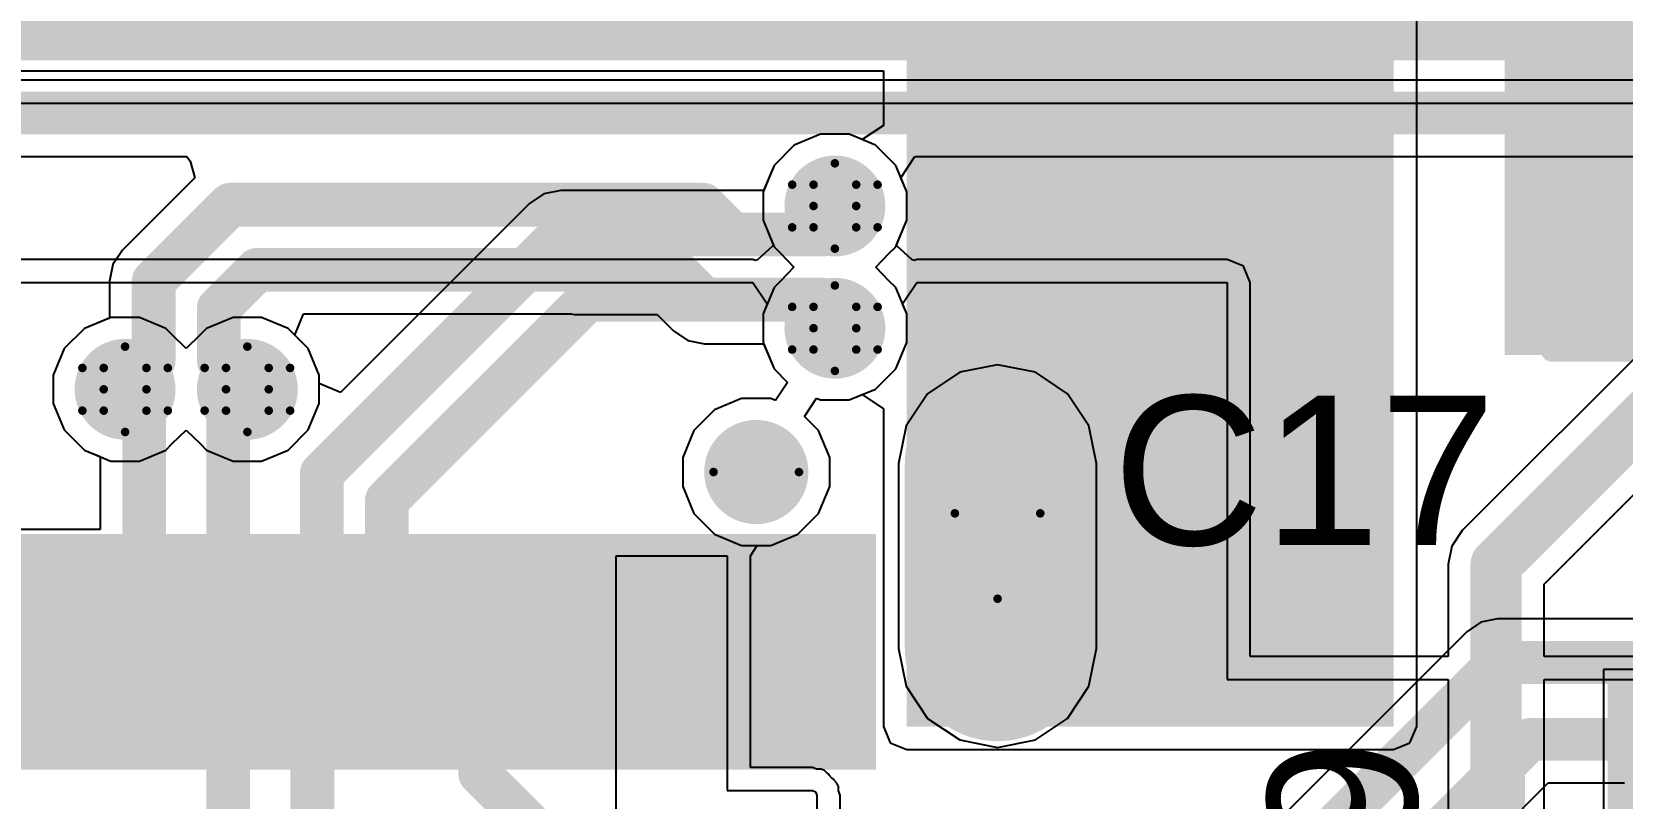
# Model space of a CAD drawing. Header units: inches. Extents: x -0.2 to 15.8, y 0 to 3.5.
# Drawn here: x 0.8302 to 1.2025, y 1.6852 to 1.8648 of the extents above; entities that cross this region are included whole.
import ezdxf

# ---------------------------------------------------------------- set-up
doc = ezdxf.new("R2010")
doc.units = ezdxf.units.IN
doc.header["$MEASUREMENT"] = 0
for name, color, linetype in [('Bottom Layer', 5, 'Continuous'), ('Bottom Solder', 6, 'Continuous'), ('Drill Drawing', 1, 'Continuous'), ('Multi-Layer', 9, 'Continuous'), ('Pad Holes', 156, 'Continuous'), ('Signal_1', 16, 'Continuous'), ('Signal_2', 76, 'Continuous'), ('Top Layer', 1, 'Continuous'), ('Top Overlay', 2, 'Continuous'), ('Top Paste', 8, 'Continuous'), ('Top Solder', 216, 'Continuous'), ('Via Holes', 16, 'Continuous')]:
    doc.layers.add(name, color=color, linetype=linetype)
doc.styles.add('Arial', font='', dxfattribs={"height": 0.2})
doc.styles.get('Arial').set_extended_font_data('Arial')

msp = doc.modelspace()

# ---------------------------------------------------------------- hatches: boundary and pattern name
at = {"layer": 'Bottom Layer'}
h = msp.add_hatch(color=5, dxfattribs=at)
edge = h.paths.add_edge_path()
edge.add_arc((1.01819, 1.82394), 0.01181, 0, 360)
h = msp.add_hatch(color=5, dxfattribs=at)
edge = h.paths.add_edge_path()
edge.add_arc((1.01819, 1.79531), 0.01181, 0, 360)
h = msp.add_hatch(color=5, dxfattribs=at)
edge = h.paths.add_edge_path()
edge.add_arc((0.852, 1.781), 0.01181, 0, 360)
h = msp.add_hatch(color=5, dxfattribs=at)
edge = h.paths.add_edge_path()
edge.add_arc((0.88063, 1.781), 0.01181, 0, 360)
h = msp.add_hatch(color=5, dxfattribs=at)
edge = h.paths.add_edge_path()
edge.add_arc((1.05628, 1.72028), 0.01772, 180, 360)
edge.add_line((1.07399, 1.72028), (1.07399, 1.76359))
edge.add_arc((1.05628, 1.76359), 0.01772, 0, 180)
edge.add_line((1.03856, 1.76359), (1.03856, 1.72028))
at = {"layer": 'Bottom Solder'}
h = msp.add_hatch(color=6, dxfattribs=at)
edge = h.paths.add_edge_path()
edge.add_arc((1.05628, 1.72028), 0.02172, 180, 360)
edge.add_line((1.07799, 1.72028), (1.07799, 1.76359))
edge.add_arc((1.05628, 1.76359), 0.02172, 0, 180)
edge.add_line((1.03456, 1.76359), (1.03456, 1.72028))
h = msp.add_hatch(color=6, dxfattribs=at)
edge = h.paths.add_edge_path()
edge.add_arc((0.99978, 1.76162), 0.004, 0, 360)
at = {"layer": 'Multi-Layer'}
h = msp.add_hatch(color=9, dxfattribs=at)
edge = h.paths.add_edge_path()
edge.add_arc((1.05628, 1.72028), 0.01772, 180, 360)
edge.add_line((1.07399, 1.72028), (1.07399, 1.76359))
edge.add_arc((1.05628, 1.76359), 0.01772, 0, 180)
edge.add_line((1.03856, 1.76359), (1.03856, 1.72028))
at = {"layer": 'Pad Holes'}
h = msp.add_hatch(color=7, dxfattribs=at)
edge = h.paths.add_edge_path()
edge.add_arc((0.99978, 1.76162), 0.0122, 0, 360)
h = msp.add_hatch(color=7, dxfattribs=at)
edge = h.paths.add_edge_path()
edge.add_arc((1.05628, 1.76359), 0.01181, 0, 180)
edge.add_line((1.04447, 1.76359), (1.04447, 1.72028))
edge.add_arc((1.05628, 1.72028), 0.01181, 180, 360)
edge.add_line((1.06809, 1.72028), (1.06809, 1.76359))
at = {"layer": 'Signal_1'}
h = msp.add_hatch(color=16, dxfattribs=at)
edge = h.paths.add_edge_path()
edge.add_arc((1.01819, 1.82394), 0.01181, 0, 360)
h = msp.add_hatch(color=16, dxfattribs=at)
edge = h.paths.add_edge_path()
edge.add_arc((1.01819, 1.79531), 0.01181, 0, 360)
h = msp.add_hatch(color=16, dxfattribs=at)
edge = h.paths.add_edge_path()
edge.add_arc((0.852, 1.781), 0.01181, 0, 360)
h = msp.add_hatch(color=16, dxfattribs=at)
edge = h.paths.add_edge_path()
edge.add_arc((0.88063, 1.781), 0.01181, 0, 360)
h = msp.add_hatch(color=16, dxfattribs=at)
edge = h.paths.add_edge_path()
edge.add_arc((1.05628, 1.72028), 0.01772, 180, 360)
edge.add_line((1.07399, 1.72028), (1.07399, 1.76359))
edge.add_arc((1.05628, 1.76359), 0.01772, 0, 180)
edge.add_line((1.03856, 1.76359), (1.03856, 1.72028))
at = {"layer": 'Signal_2'}
h = msp.add_hatch(color=76, dxfattribs=at)
edge = h.paths.add_edge_path()
edge.add_arc((1.01819, 1.82394), 0.01181, 0, 360)
h = msp.add_hatch(color=76, dxfattribs=at)
edge = h.paths.add_edge_path()
edge.add_arc((1.01819, 1.79531), 0.01181, 0, 360)
h = msp.add_hatch(color=76, dxfattribs=at)
edge = h.paths.add_edge_path()
edge.add_arc((0.852, 1.781), 0.01181, 0, 360)
h = msp.add_hatch(color=76, dxfattribs=at)
edge = h.paths.add_edge_path()
edge.add_arc((0.88063, 1.781), 0.01181, 0, 360)
h = msp.add_hatch(color=76, dxfattribs=at)
edge = h.paths.add_edge_path()
edge.add_arc((1.05628, 1.72028), 0.01772, 180, 360)
edge.add_line((1.07399, 1.72028), (1.07399, 1.76359))
edge.add_arc((1.05628, 1.76359), 0.01772, 0, 180)
edge.add_line((1.03856, 1.76359), (1.03856, 1.72028))
at = {"layer": 'Top Layer'}
for points in [[(1.078, 1.861), (1.078, 1.94391), (0.695, 1.94391), (0.695, 1.861)], [(1.035, 1.702), (1.149, 1.702), (1.149, 1.944), (1.035, 1.944)], [(1.175, 1.789), (1.254, 1.789), (1.254, 1.918), (1.175, 1.918)], [(1.142, 1.794), (1.082, 1.794), (1.082, 1.864), (1.142, 1.864)], [(1.242, 1.794), (1.182, 1.794), (1.182, 1.864), (1.242, 1.864)], [(0.83088, 1.74312), (0.84269, 1.74312), (0.84269, 1.69587), (0.83088, 1.69587)], [(0.85057, 1.74312), (0.86238, 1.74312), (0.86238, 1.69587), (0.85057, 1.69587)], [(0.87025, 1.74312), (0.88206, 1.74312), (0.88206, 1.69587), (0.87025, 1.69587)], [(0.90175, 1.69587), (0.88994, 1.69587), (0.88994, 1.74312), (0.90175, 1.74312)], [(0.92143, 1.69587), (0.90962, 1.69587), (0.90962, 1.74312), (0.92143, 1.74312)], [(0.94112, 1.69587), (0.92931, 1.69587), (0.92931, 1.74312), (0.94112, 1.74312)], [(0.9608, 1.69587), (0.94899, 1.69587), (0.94899, 1.74312), (0.9608, 1.74312)], [(0.9923, 1.69587), (0.96868, 1.69587), (0.96868, 1.74312), (0.9923, 1.74312)], [(1.0238, 1.69587), (1.00017, 1.69587), (1.00017, 1.74312), (1.0238, 1.74312)]]:
    msp.add_hatch(color=1, dxfattribs=at).paths.add_polyline_path(points)
h = msp.add_hatch(color=1, dxfattribs=at)
edge = h.paths.add_edge_path()
edge.add_arc((1.01819, 1.82394), 0.01181, 0, 360)
h = msp.add_hatch(color=1, dxfattribs=at)
edge = h.paths.add_edge_path()
edge.add_arc((1.01819, 1.79531), 0.01181, 0, 360)
h = msp.add_hatch(color=1, dxfattribs=at)
edge = h.paths.add_edge_path()
edge.add_arc((0.852, 1.781), 0.01181, 0, 360)
h = msp.add_hatch(color=1, dxfattribs=at)
edge = h.paths.add_edge_path()
edge.add_arc((0.88063, 1.781), 0.01181, 0, 360)
h = msp.add_hatch(color=1, dxfattribs=at)
edge = h.paths.add_edge_path()
edge.add_arc((1.05628, 1.72028), 0.01772, 180, 360)
edge.add_line((1.07399, 1.72028), (1.07399, 1.76359))
edge.add_arc((1.05628, 1.76359), 0.01772, 0, 180)
edge.add_line((1.03856, 1.76359), (1.03856, 1.72028))
at = {"layer": 'Top Paste'}
for points in [[(1.142, 1.794), (1.082, 1.794), (1.082, 1.864), (1.142, 1.864)], [(1.242, 1.794), (1.182, 1.794), (1.182, 1.864), (1.242, 1.864)], [(0.83088, 1.74312), (0.84269, 1.74312), (0.84269, 1.69587), (0.83088, 1.69587)], [(0.85057, 1.74312), (0.86238, 1.74312), (0.86238, 1.69587), (0.85057, 1.69587)], [(0.87025, 1.74312), (0.88206, 1.74312), (0.88206, 1.69587), (0.87025, 1.69587)], [(0.90175, 1.69587), (0.88994, 1.69587), (0.88994, 1.74312), (0.90175, 1.74312)], [(0.92143, 1.69587), (0.90962, 1.69587), (0.90962, 1.74312), (0.92143, 1.74312)], [(0.94112, 1.69587), (0.92931, 1.69587), (0.92931, 1.74312), (0.94112, 1.74312)], [(0.9608, 1.69587), (0.94899, 1.69587), (0.94899, 1.74312), (0.9608, 1.74312)], [(0.9923, 1.69587), (0.96868, 1.69587), (0.96868, 1.74312), (0.9923, 1.74312)], [(1.0238, 1.69587), (1.00017, 1.69587), (1.00017, 1.74312), (1.0238, 1.74312)]]:
    msp.add_hatch(color=8, dxfattribs=at).paths.add_polyline_path(points)
at = {"layer": 'Top Solder'}
for points in [[(1.146, 1.79), (1.078, 1.79), (1.078, 1.868), (1.146, 1.868)], [(1.246, 1.79), (1.178, 1.79), (1.178, 1.868), (1.246, 1.868)], [(0.82688, 1.74712), (0.84669, 1.74712), (0.84669, 1.69187), (0.82688, 1.69187)], [(0.84657, 1.74712), (0.86638, 1.74712), (0.86638, 1.69187), (0.84657, 1.69187)], [(0.86625, 1.74712), (0.88606, 1.74712), (0.88606, 1.69187), (0.86625, 1.69187)], [(0.90575, 1.69187), (0.88594, 1.69187), (0.88594, 1.74712), (0.90575, 1.74712)], [(0.92543, 1.69187), (0.90562, 1.69187), (0.90562, 1.74712), (0.92543, 1.74712)], [(0.94512, 1.69187), (0.92531, 1.69187), (0.92531, 1.74712), (0.94512, 1.74712)], [(0.9648, 1.69187), (0.94499, 1.69187), (0.94499, 1.74712), (0.9648, 1.74712)], [(0.9963, 1.69187), (0.96468, 1.69187), (0.96468, 1.74712), (0.9963, 1.74712)], [(1.0278, 1.69187), (0.99617, 1.69187), (0.99617, 1.74712), (1.0278, 1.74712)], [(1.19911, 1.67288), (1.19911, 1.71435), (1.21892, 1.71435), (1.21892, 1.67288)]]:
    msp.add_hatch(color=216, dxfattribs=at).paths.add_polyline_path(points)
h = msp.add_hatch(color=216, dxfattribs=at)
edge = h.paths.add_edge_path()
edge.add_arc((1.05628, 1.72028), 0.02172, 180, 360)
edge.add_line((1.07799, 1.72028), (1.07799, 1.76359))
edge.add_arc((1.05628, 1.76359), 0.02172, 0, 180)
edge.add_line((1.03456, 1.76359), (1.03456, 1.72028))
h = msp.add_hatch(color=216, dxfattribs=at)
edge = h.paths.add_edge_path()
edge.add_arc((0.99978, 1.76162), 0.004, 0, 360)
at = {"layer": 'Via Holes'}
h = msp.add_hatch(color=7, dxfattribs=at)
edge = h.paths.add_edge_path()
edge.add_arc((1.01819, 1.82394), 0.00591, 0, 360)
h = msp.add_hatch(color=7, dxfattribs=at)
edge = h.paths.add_edge_path()
edge.add_arc((1.01819, 1.79531), 0.00591, 0, 360)
h = msp.add_hatch(color=7, dxfattribs=at)
edge = h.paths.add_edge_path()
edge.add_arc((0.852, 1.781), 0.00591, 0, 360)
h = msp.add_hatch(color=7, dxfattribs=at)
edge = h.paths.add_edge_path()
edge.add_arc((0.88063, 1.781), 0.00591, 0, 360)

# ---------------------------------------------------------------- linework, layer by layer
at = {"layer": 'Bottom Layer'}
for p, q in [((0.69597, 1.83555), (0.86644, 1.83555)), ((0.86644, 1.83555), (0.86722, 1.83447)), ((0.86722, 1.83447), (0.86833, 1.83055)), ((1.03365, 1.83055), (1.03688, 1.83555)), ((1.03688, 1.83555), (1.37875, 1.83555)), ((0.86833, 1.83055), (0.85139, 1.81362)), ((1.035, 1.82728), (1.03365, 1.83055)), ((1.035, 1.82059), (1.035, 1.82728)), ((1.03244, 1.81441), (1.035, 1.82059)), ((0.85139, 1.81362), (0.84915, 1.81027)), ((1.03092, 1.81289), (1.03244, 1.81441)), ((0.84915, 1.81027), (0.84837, 1.80632)), ((1.02777, 1.80963), (1.03092, 1.81289)), ((0.84837, 1.80632), (0.84837, 1.79769)), ((1.03092, 1.80636), (1.02777, 1.80963)), ((1.03244, 1.80484), (1.03092, 1.80636)), ((1.035, 1.79866), (1.03244, 1.80484)), ((0.89172, 1.79368), (0.8938, 1.79868)), ((0.8938, 1.79868), (0.95636, 1.79868)), ((0.95636, 1.79868), (0.95716, 1.79852)), ((0.95716, 1.79852), (0.95716, 1.79852)), ((0.95716, 1.79852), (0.97657, 1.79852)), ((0.97657, 1.79852), (0.98038, 1.7947)), ((1.035, 1.79197), (1.035, 1.79866)), ((0.84248, 1.79525), (0.83775, 1.79052)), ((0.84837, 1.79769), (0.84248, 1.79525)), ((0.89488, 1.79052), (0.89172, 1.79368)), ((0.98038, 1.7947), (0.98373, 1.79246)), ((0.98373, 1.79246), (0.98768, 1.79168)), ((0.98768, 1.79168), (1.0015, 1.79168)), ((1.0015, 1.79168), (1.00394, 1.78579)), ((1.03244, 1.78579), (1.035, 1.79197)), ((0.83775, 1.79052), (0.83519, 1.78434)), ((0.89744, 1.78434), (0.89488, 1.79052)), ((0.83519, 1.78434), (0.83519, 1.77766)), ((0.89744, 1.77766), (0.89744, 1.78434)), ((1.00394, 1.78579), (1.00711, 1.78262)), ((1.02771, 1.78106), (1.03244, 1.78579)), ((1.04741, 1.78499), (1.0399, 1.77997)), ((1.05628, 1.78675), (1.04741, 1.78499)), ((1.06514, 1.78499), (1.05628, 1.78675)), ((1.07265, 1.77997), (1.06514, 1.78499)), ((1.00711, 1.78262), (1.00428, 1.77838)), ((1.02153, 1.7785), (1.02771, 1.78106)), ((1.0399, 1.77997), (1.03488, 1.77245)), ((1.07767, 1.77245), (1.07265, 1.77997)), ((0.83519, 1.77766), (0.83775, 1.77148)), ((0.89488, 1.77148), (0.89744, 1.77766)), ((0.99003, 1.77621), (0.98519, 1.77137)), ((0.99636, 1.77883), (0.99003, 1.77621)), ((1.0032, 1.77883), (0.99636, 1.77883)), ((1.00428, 1.77838), (1.0032, 1.77883)), ((1.01108, 1.77465), (1.01392, 1.77889)), ((1.01392, 1.77889), (1.01485, 1.7785)), ((1.01485, 1.7785), (1.02153, 1.7785)), ((1.01437, 1.77137), (1.01108, 1.77465)), ((1.03488, 1.77245), (1.03311, 1.76359)), ((1.07944, 1.76359), (1.07767, 1.77245)), ((0.83775, 1.77148), (0.84248, 1.76675)), ((0.86305, 1.76827), (0.86632, 1.77142)), ((0.86632, 1.77142), (0.86958, 1.76827)), ((0.89015, 1.76675), (0.89488, 1.77148)), ((0.98519, 1.77137), (0.98258, 1.76504)), ((1.01698, 1.76504), (1.01437, 1.77137)), ((0.84248, 1.76675), (0.84866, 1.76419)), ((0.85535, 1.76419), (0.86153, 1.76675)), ((0.86153, 1.76675), (0.86305, 1.76827)), ((0.86958, 1.76827), (0.8711, 1.76675)), ((0.8711, 1.76675), (0.87728, 1.76419)), ((0.88397, 1.76419), (0.89015, 1.76675)), ((0.98258, 1.76504), (0.98258, 1.7582)), ((1.01698, 1.7582), (1.01698, 1.76504)), ((0.84866, 1.76419), (0.85535, 1.76419)), ((0.87728, 1.76419), (0.88397, 1.76419)), ((1.03311, 1.76359), (1.03311, 1.72028)), ((1.07944, 1.72028), (1.07944, 1.76359)), ((0.98258, 1.7582), (0.98519, 1.75188)), ((1.01437, 1.75188), (1.01698, 1.7582)), ((0.98519, 1.75188), (0.99003, 1.74704)), ((1.00953, 1.74704), (1.01437, 1.75188)), ((0.99003, 1.74704), (0.99636, 1.74442)), ((1.0032, 1.74442), (1.00953, 1.74704)), ((0.99636, 1.74442), (1.0032, 1.74442)), ((1.16614, 1.72421), (0.90612, 1.4642)), ((1.16944, 1.72642), (1.16614, 1.72421)), ((1.17335, 1.7272), (1.16944, 1.72642)), ((1.40243, 1.7272), (1.17335, 1.7272)), ((1.03311, 1.72028), (1.03488, 1.71142)), ((1.07767, 1.71142), (1.07944, 1.72028)), ((1.03488, 1.71142), (1.0399, 1.70391)), ((1.07265, 1.70391), (1.07767, 1.71142)), ((1.0399, 1.70391), (1.04741, 1.69888)), ((1.06514, 1.69888), (1.07265, 1.70391)), ((1.04741, 1.69888), (1.05628, 1.69712)), ((1.05628, 1.69712), (1.06514, 1.69888)), ((0.91121, 1.41479), (1.18522, 1.6888)), ((1.18522, 1.6888), (1.20307, 1.6888))]:
    msp.add_line(p, q, dxfattribs=at)
for points, const_width in [([(0.49904, 1.86304), (1.28899, 1.86304)], 0.01), ([(0.69175, 1.84575), (1.37875, 1.84575)], 0.01), ([(0.85869, 1.80632), (0.87662, 1.82425)], 0.01025), ([(0.87662, 1.82425), (0.98732, 1.82425)], 0.01025), ([(0.98732, 1.82425), (0.99416, 1.81741)], 0.01025), ([(1.0115, 1.81725), (1.01819, 1.82394)], 0.01025), ([(0.994, 1.81725), (0.99416, 1.81741)], 0.01025), ([(0.994, 1.81725), (1.0115, 1.81725)], 0.01025), ([(0.87394, 1.8), (0.88294, 1.809)], 0.01025), ([(0.88294, 1.809), (0.957, 1.809)], 0.01025), ([(0.957, 1.809), (0.95716, 1.80884)], 0.01025), ([(0.95716, 1.80884), (0.98084, 1.80884)], 0.01025), ([(0.98084, 1.80884), (0.98768, 1.802)], 0.01025), ([(0.85869, 1.78769), (0.85869, 1.80632)], 0.01025), ([(0.98768, 1.802), (1.0115, 1.802)], 0.01025), ([(1.0115, 1.802), (1.01819, 1.79531)], 0.01025), ([(0.87394, 1.78769), (0.87394, 1.8)], 0.01025), ([(0.852, 1.781), (0.85869, 1.78769)], 0.01025), ([(0.87394, 1.78769), (0.88063, 1.781)], 0.01025), ([(0.91035, 1.454), (1.17335, 1.717)], 0.01), ([(1.17335, 1.717), (1.40665, 1.717)], 0.01), ([(0.904, 1.422), (1.181, 1.699)], 0.01), ([(1.181, 1.699), (1.427, 1.699)], 0.01)]:
    msp.add_lwpolyline(points, dxfattribs=dict(at, const_width=const_width))
for points, const_width in [([(0.87406, 1.82425, 1), (0.87919, 1.82425, 1)], 0.00512), ([(0.87406, 1.82425, 1), (0.87919, 1.82425, 1)], 0.00512), ([(0.98475, 1.82425, 1), (0.98988, 1.82425, 1)], 0.00512), ([(0.98475, 1.82425, 1), (0.98988, 1.82425, 1)], 0.00512), ([(1.01563, 1.82394, 1), (1.02075, 1.82394, 1)], 0.00512), ([(0.99144, 1.81725, 1), (0.99656, 1.81725, 1)], 0.00512), ([(0.99144, 1.81725, 1), (0.99656, 1.81725, 1)], 0.00512), ([(0.9916, 1.81741, 1), (0.99672, 1.81741, 1)], 0.00512), ([(0.9916, 1.81741, 1), (0.99672, 1.81741, 1)], 0.00512), ([(1.00894, 1.81725, 1), (1.01407, 1.81725, 1)], 0.00512), ([(1.00894, 1.81725, 1), (1.01407, 1.81725, 1)], 0.00512), ([(0.88038, 1.809, 1), (0.8855, 1.809, 1)], 0.00512), ([(0.88038, 1.809, 1), (0.8855, 1.809, 1)], 0.00512), ([(0.95444, 1.809, 1), (0.95956, 1.809, 1)], 0.00512), ([(0.95444, 1.809, 1), (0.95956, 1.809, 1)], 0.00512), ([(0.9546, 1.80884, 1), (0.95972, 1.80884, 1)], 0.00512), ([(0.9546, 1.80884, 1), (0.95972, 1.80884, 1)], 0.00512), ([(0.97828, 1.80884, 1), (0.9834, 1.80884, 1)], 0.00512), ([(0.97828, 1.80884, 1), (0.9834, 1.80884, 1)], 0.00512), ([(0.85613, 1.80632, 1), (0.86125, 1.80632, 1)], 0.00512), ([(0.85613, 1.80632, 1), (0.86125, 1.80632, 1)], 0.00512), ([(0.98512, 1.802, 1), (0.99025, 1.802, 1)], 0.00512), ([(0.98512, 1.802, 1), (0.99025, 1.802, 1)], 0.00512), ([(1.00894, 1.802, 1), (1.01407, 1.802, 1)], 0.00512), ([(1.00894, 1.802, 1), (1.01407, 1.802, 1)], 0.00512), ([(0.87138, 1.8, 1), (0.8765, 1.8, 1)], 0.00512), ([(0.87138, 1.8, 1), (0.8765, 1.8, 1)], 0.00512), ([(1.01563, 1.79531, 1), (1.02075, 1.79531, 1)], 0.00512), ([(0.85613, 1.78769, 1), (0.86125, 1.78769, 1)], 0.00512), ([(0.85613, 1.78769, 1), (0.86125, 1.78769, 1)], 0.00512), ([(0.87138, 1.78769, 1), (0.8765, 1.78769, 1)], 0.00512), ([(0.87138, 1.78769, 1), (0.8765, 1.78769, 1)], 0.00512), ([(0.84944, 1.781, 1), (0.85457, 1.781, 1)], 0.00512), ([(0.87806, 1.781, 1), (0.88319, 1.781, 1)], 0.00512), ([(1.17085, 1.717, 1), (1.17585, 1.717, 1)], 0.005), ([(1.17085, 1.717, 1), (1.17585, 1.717, 1)], 0.005), ([(1.1785, 1.699, 1), (1.1835, 1.699, 1)], 0.005), ([(1.1785, 1.699, 1), (1.1835, 1.699, 1)], 0.005)]:
    msp.add_lwpolyline(points, format="xyb", close=True, dxfattribs=dict(at, const_width=const_width))
at = {"layer": 'Drill Drawing', "const_width": 0.002}
for points in [[(1.01319, 1.82894), (1.01819, 1.83394)], [(1.01819, 1.83394), (1.02319, 1.82894)], [(1.00819, 1.82894), (1.01319, 1.82394)], [(1.00819, 1.82894), (1.01319, 1.82894)], [(1.02319, 1.82894), (1.02819, 1.82894)], [(1.02319, 1.82394), (1.02819, 1.82894)], [(1.00819, 1.81894), (1.01319, 1.82394)], [(1.02319, 1.82394), (1.02819, 1.81894)], [(1.00819, 1.81894), (1.01319, 1.81894)], [(1.01319, 1.81894), (1.01819, 1.81394)], [(1.01819, 1.81394), (1.02319, 1.81894)], [(1.02319, 1.81894), (1.02819, 1.81894)], [(1.01319, 1.80031), (1.01819, 1.80531)], [(1.01819, 1.80531), (1.02319, 1.80031)], [(1.00819, 1.80031), (1.01319, 1.79531)], [(1.00819, 1.80031), (1.01319, 1.80031)], [(1.02319, 1.80031), (1.02819, 1.80031)], [(1.02319, 1.79531), (1.02819, 1.80031)], [(1.00819, 1.79031), (1.01319, 1.79531)], [(1.02319, 1.79531), (1.02819, 1.79031)], [(0.847, 1.786), (0.852, 1.791)], [(0.852, 1.791), (0.857, 1.786)], [(0.87563, 1.786), (0.88063, 1.791)], [(0.88063, 1.791), (0.88563, 1.786)], [(1.00819, 1.79031), (1.01319, 1.79031)], [(1.01319, 1.79031), (1.01819, 1.78531)], [(1.01819, 1.78531), (1.02319, 1.79031)], [(1.02319, 1.79031), (1.02819, 1.79031)], [(0.842, 1.786), (0.847, 1.781)], [(0.842, 1.786), (0.847, 1.786)], [(0.857, 1.786), (0.862, 1.786)], [(0.857, 1.781), (0.862, 1.786)], [(0.87063, 1.786), (0.87563, 1.781)], [(0.87063, 1.786), (0.87563, 1.786)], [(0.88563, 1.786), (0.89063, 1.786)], [(0.88563, 1.781), (0.89063, 1.786)], [(0.842, 1.776), (0.847, 1.781)], [(0.857, 1.781), (0.862, 1.776)], [(0.87063, 1.776), (0.87563, 1.781)], [(0.88563, 1.781), (0.89063, 1.776)], [(0.842, 1.776), (0.847, 1.776)], [(0.847, 1.776), (0.852, 1.771)], [(0.852, 1.771), (0.857, 1.776)], [(0.857, 1.776), (0.862, 1.776)], [(0.87063, 1.776), (0.87563, 1.776)], [(0.87563, 1.776), (0.88063, 1.771)], [(0.88063, 1.771), (0.88563, 1.776)], [(0.88563, 1.776), (0.89063, 1.776)], [(1.04628, 1.75194), (1.06628, 1.75194)], [(1.04628, 1.75194), (1.05628, 1.73194)], [(1.05628, 1.73194), (1.06628, 1.75194)]]:
    msp.add_lwpolyline(points, dxfattribs=at)
at = {"layer": 'Drill Drawing'}
for points, const_width in [([(1.01769, 1.83394, 1), (1.01869, 1.83394, 1)], 0.001), ([(1.01769, 1.83394, 1), (1.01869, 1.83394, 1)], 0.001), ([(1.00769, 1.82894, 1), (1.00869, 1.82894, 1)], 0.001), ([(1.00769, 1.82894, 1), (1.00869, 1.82894, 1)], 0.001), ([(1.01269, 1.82894, 1), (1.01369, 1.82894, 1)], 0.001), ([(1.01269, 1.82894, 1), (1.01369, 1.82894, 1)], 0.001), ([(1.02269, 1.82894, 1), (1.02369, 1.82894, 1)], 0.001), ([(1.02269, 1.82894, 1), (1.02369, 1.82894, 1)], 0.001), ([(1.02769, 1.82894, 1), (1.02869, 1.82894, 1)], 0.001), ([(1.02769, 1.82894, 1), (1.02869, 1.82894, 1)], 0.001), ([(1.01269, 1.82394, 1), (1.01369, 1.82394, 1)], 0.001), ([(1.01269, 1.82394, 1), (1.01369, 1.82394, 1)], 0.001), ([(1.02269, 1.82394, 1), (1.02369, 1.82394, 1)], 0.001), ([(1.02269, 1.82394, 1), (1.02369, 1.82394, 1)], 0.001), ([(1.00769, 1.81894, 1), (1.00869, 1.81894, 1)], 0.001), ([(1.00769, 1.81894, 1), (1.00869, 1.81894, 1)], 0.001), ([(1.01269, 1.81894, 1), (1.01369, 1.81894, 1)], 0.001), ([(1.01269, 1.81894, 1), (1.01369, 1.81894, 1)], 0.001), ([(1.02269, 1.81894, 1), (1.02369, 1.81894, 1)], 0.001), ([(1.02269, 1.81894, 1), (1.02369, 1.81894, 1)], 0.001), ([(1.02769, 1.81894, 1), (1.02869, 1.81894, 1)], 0.001), ([(1.02769, 1.81894, 1), (1.02869, 1.81894, 1)], 0.001), ([(1.01769, 1.81394, 1), (1.01869, 1.81394, 1)], 0.001), ([(1.01769, 1.81394, 1), (1.01869, 1.81394, 1)], 0.001), ([(1.01769, 1.80531, 1), (1.01869, 1.80531, 1)], 0.001), ([(1.01769, 1.80531, 1), (1.01869, 1.80531, 1)], 0.001), ([(1.00769, 1.80031, 1), (1.00869, 1.80031, 1)], 0.001), ([(1.00769, 1.80031, 1), (1.00869, 1.80031, 1)], 0.001), ([(1.01269, 1.80031, 1), (1.01369, 1.80031, 1)], 0.001), ([(1.01269, 1.80031, 1), (1.01369, 1.80031, 1)], 0.001), ([(1.02269, 1.80031, 1), (1.02369, 1.80031, 1)], 0.001), ([(1.02269, 1.80031, 1), (1.02369, 1.80031, 1)], 0.001), ([(1.02769, 1.80031, 1), (1.02869, 1.80031, 1)], 0.001), ([(1.02769, 1.80031, 1), (1.02869, 1.80031, 1)], 0.001), ([(1.01269, 1.79531, 1), (1.01369, 1.79531, 1)], 0.001), ([(1.01269, 1.79531, 1), (1.01369, 1.79531, 1)], 0.001), ([(1.02269, 1.79531, 1), (1.02369, 1.79531, 1)], 0.001), ([(1.02269, 1.79531, 1), (1.02369, 1.79531, 1)], 0.001), ([(0.8515, 1.791, 1), (0.8525, 1.791, 1)], 0.001), ([(0.8515, 1.791, 1), (0.8525, 1.791, 1)], 0.001), ([(0.88013, 1.791, 1), (0.88113, 1.791, 1)], 0.001), ([(0.88013, 1.791, 1), (0.88113, 1.791, 1)], 0.001), ([(1.00769, 1.79031, 1), (1.00869, 1.79031, 1)], 0.001), ([(1.00769, 1.79031, 1), (1.00869, 1.79031, 1)], 0.001), ([(1.01269, 1.79031, 1), (1.01369, 1.79031, 1)], 0.001), ([(1.01269, 1.79031, 1), (1.01369, 1.79031, 1)], 0.001), ([(1.02269, 1.79031, 1), (1.02369, 1.79031, 1)], 0.001), ([(1.02269, 1.79031, 1), (1.02369, 1.79031, 1)], 0.001), ([(1.02769, 1.79031, 1), (1.02869, 1.79031, 1)], 0.001), ([(1.02769, 1.79031, 1), (1.02869, 1.79031, 1)], 0.001), ([(0.8415, 1.786, 1), (0.8425, 1.786, 1)], 0.001), ([(0.8415, 1.786, 1), (0.8425, 1.786, 1)], 0.001), ([(0.8465, 1.786, 1), (0.8475, 1.786, 1)], 0.001), ([(0.8465, 1.786, 1), (0.8475, 1.786, 1)], 0.001), ([(0.8565, 1.786, 1), (0.8575, 1.786, 1)], 0.001), ([(0.8565, 1.786, 1), (0.8575, 1.786, 1)], 0.001), ([(0.8615, 1.786, 1), (0.8625, 1.786, 1)], 0.001), ([(0.8615, 1.786, 1), (0.8625, 1.786, 1)], 0.001), ([(0.87013, 1.786, 1), (0.87113, 1.786, 1)], 0.001), ([(0.87013, 1.786, 1), (0.87113, 1.786, 1)], 0.001), ([(0.87513, 1.786, 1), (0.87613, 1.786, 1)], 0.001), ([(0.87513, 1.786, 1), (0.87613, 1.786, 1)], 0.001), ([(0.88513, 1.786, 1), (0.88613, 1.786, 1)], 0.001), ([(0.88513, 1.786, 1), (0.88613, 1.786, 1)], 0.001), ([(0.89013, 1.786, 1), (0.89113, 1.786, 1)], 0.001), ([(0.89013, 1.786, 1), (0.89113, 1.786, 1)], 0.001), ([(1.01769, 1.78531, 1), (1.01869, 1.78531, 1)], 0.001), ([(1.01769, 1.78531, 1), (1.01869, 1.78531, 1)], 0.001), ([(0.8465, 1.781, 1), (0.8475, 1.781, 1)], 0.001), ([(0.8465, 1.781, 1), (0.8475, 1.781, 1)], 0.001), ([(0.8565, 1.781, 1), (0.8575, 1.781, 1)], 0.001), ([(0.8565, 1.781, 1), (0.8575, 1.781, 1)], 0.001), ([(0.87513, 1.781, 1), (0.87613, 1.781, 1)], 0.001), ([(0.87513, 1.781, 1), (0.87613, 1.781, 1)], 0.001), ([(0.88513, 1.781, 1), (0.88613, 1.781, 1)], 0.001), ([(0.88513, 1.781, 1), (0.88613, 1.781, 1)], 0.001), ([(0.8415, 1.776, 1), (0.8425, 1.776, 1)], 0.001), ([(0.8415, 1.776, 1), (0.8425, 1.776, 1)], 0.001), ([(0.8465, 1.776, 1), (0.8475, 1.776, 1)], 0.001), ([(0.8465, 1.776, 1), (0.8475, 1.776, 1)], 0.001), ([(0.8565, 1.776, 1), (0.8575, 1.776, 1)], 0.001), ([(0.8565, 1.776, 1), (0.8575, 1.776, 1)], 0.001), ([(0.8615, 1.776, 1), (0.8625, 1.776, 1)], 0.001), ([(0.8615, 1.776, 1), (0.8625, 1.776, 1)], 0.001), ([(0.87013, 1.776, 1), (0.87113, 1.776, 1)], 0.001), ([(0.87013, 1.776, 1), (0.87113, 1.776, 1)], 0.001), ([(0.87513, 1.776, 1), (0.87613, 1.776, 1)], 0.001), ([(0.87513, 1.776, 1), (0.87613, 1.776, 1)], 0.001), ([(0.88513, 1.776, 1), (0.88613, 1.776, 1)], 0.001), ([(0.88513, 1.776, 1), (0.88613, 1.776, 1)], 0.001), ([(0.89013, 1.776, 1), (0.89113, 1.776, 1)], 0.001), ([(0.89013, 1.776, 1), (0.89113, 1.776, 1)], 0.001), ([(1.00978, 1.76162, 1), (0.98978, 1.76162, 1)], 0.002), ([(0.8515, 1.771, 1), (0.8525, 1.771, 1)], 0.001), ([(0.8515, 1.771, 1), (0.8525, 1.771, 1)], 0.001), ([(0.88013, 1.771, 1), (0.88113, 1.771, 1)], 0.001), ([(0.88013, 1.771, 1), (0.88113, 1.771, 1)], 0.001), ([(0.98928, 1.76162, 1), (0.99028, 1.76162, 1)], 0.001), ([(1.00928, 1.76162, 1), (1.01028, 1.76162, 1)], 0.001), ([(1.04578, 1.75194, 1), (1.04678, 1.75194, 1)], 0.001), ([(1.04578, 1.75194, 1), (1.04678, 1.75194, 1)], 0.001), ([(1.06578, 1.75194, 1), (1.06678, 1.75194, 1)], 0.001), ([(1.06578, 1.75194, 1), (1.06678, 1.75194, 1)], 0.001), ([(1.05578, 1.73194, 1), (1.05678, 1.73194, 1)], 0.001), ([(1.05578, 1.73194, 1), (1.05678, 1.73194, 1)], 0.001)]:
    msp.add_lwpolyline(points, format="xyb", close=True, dxfattribs=dict(at, const_width=const_width))
at = {"layer": 'Signal_1'}
for p, q in [((1.31156, 1.85341), (0.44345, 1.85341)), ((0.43452, 1.848), (1.67139, 1.848)), ((1.01485, 1.84075), (1.00867, 1.83819)), ((1.02153, 1.84075), (1.01485, 1.84075)), ((1.02771, 1.83819), (1.02153, 1.84075)), ((1.00867, 1.83819), (1.00394, 1.83346)), ((1.03244, 1.83346), (1.02771, 1.83819)), ((1.00394, 1.83346), (1.00138, 1.82728)), ((1.035, 1.82728), (1.03244, 1.83346)), ((1.00138, 1.82728), (1.00138, 1.82059)), ((1.035, 1.82059), (1.035, 1.82728)), ((1.00138, 1.82059), (1.00394, 1.81441)), ((1.03244, 1.81441), (1.035, 1.82059)), ((1.00394, 1.81441), (1.00546, 1.81289)), ((1.03092, 1.81289), (1.03244, 1.81441)), ((1.00546, 1.81289), (1.00861, 1.80963)), ((1.02777, 1.80963), (1.03092, 1.81289)), ((1.00546, 1.80636), (1.00394, 1.80484)), ((1.00861, 1.80963), (1.00546, 1.80636)), ((1.03092, 1.80636), (1.02777, 1.80963)), ((1.03244, 1.80484), (1.03092, 1.80636)), ((1.00394, 1.80484), (1.00138, 1.79866)), ((1.035, 1.79866), (1.03244, 1.80484)), ((1.00138, 1.79866), (1.00138, 1.79197)), ((1.035, 1.79197), (1.035, 1.79866)), ((0.84248, 1.79525), (0.83775, 1.79052)), ((0.84866, 1.79781), (0.84248, 1.79525)), ((0.85535, 1.79781), (0.84866, 1.79781)), ((0.86153, 1.79525), (0.85535, 1.79781)), ((0.86305, 1.79373), (0.86153, 1.79525)), ((0.8711, 1.79525), (0.86958, 1.79373)), ((0.87728, 1.79781), (0.8711, 1.79525)), ((0.88397, 1.79781), (0.87728, 1.79781)), ((0.89015, 1.79525), (0.88397, 1.79781)), ((0.89488, 1.79052), (0.89015, 1.79525)), ((0.86632, 1.79058), (0.86305, 1.79373)), ((0.86958, 1.79373), (0.86632, 1.79058)), ((1.00138, 1.79197), (1.00394, 1.78579)), ((1.03244, 1.78579), (1.035, 1.79197)), ((0.83775, 1.79052), (0.83519, 1.78434)), ((0.89744, 1.78434), (0.89488, 1.79052)), ((0.83519, 1.78434), (0.83519, 1.77766)), ((0.89744, 1.77766), (0.89744, 1.78434)), ((1.00394, 1.78579), (1.00711, 1.78262)), ((1.02771, 1.78106), (1.03244, 1.78579)), ((1.04741, 1.78499), (1.0399, 1.77997)), ((1.05628, 1.78675), (1.04741, 1.78499)), ((1.06514, 1.78499), (1.05628, 1.78675)), ((1.07265, 1.77997), (1.06514, 1.78499)), ((1.00711, 1.78262), (1.00428, 1.77838)), ((1.02153, 1.7785), (1.02771, 1.78106)), ((1.0399, 1.77997), (1.03488, 1.77245)), ((1.07767, 1.77245), (1.07265, 1.77997)), ((0.83519, 1.77766), (0.83775, 1.77148)), ((0.89488, 1.77148), (0.89744, 1.77766)), ((0.99003, 1.77621), (0.98519, 1.77137)), ((0.99636, 1.77883), (0.99003, 1.77621)), ((1.0032, 1.77883), (0.99636, 1.77883)), ((1.00428, 1.77838), (1.0032, 1.77883)), ((1.01108, 1.77465), (1.01392, 1.77889)), ((1.01392, 1.77889), (1.01485, 1.7785)), ((1.01485, 1.7785), (1.02153, 1.7785)), ((1.01437, 1.77137), (1.01108, 1.77465)), ((1.03488, 1.77245), (1.03311, 1.76359)), ((1.07944, 1.76359), (1.07767, 1.77245)), ((0.83775, 1.77148), (0.84248, 1.76675)), ((0.86305, 1.76827), (0.86632, 1.77142)), ((0.86632, 1.77142), (0.86958, 1.76827)), ((0.89015, 1.76675), (0.89488, 1.77148)), ((0.98519, 1.77137), (0.98258, 1.76504)), ((1.01698, 1.76504), (1.01437, 1.77137)), ((0.84248, 1.76675), (0.84866, 1.76419)), ((0.85535, 1.76419), (0.86153, 1.76675)), ((0.86153, 1.76675), (0.86305, 1.76827)), ((0.86958, 1.76827), (0.8711, 1.76675)), ((0.8711, 1.76675), (0.87728, 1.76419)), ((0.88397, 1.76419), (0.89015, 1.76675)), ((0.98258, 1.76504), (0.98258, 1.7582)), ((1.01698, 1.7582), (1.01698, 1.76504)), ((0.84866, 1.76419), (0.85535, 1.76419)), ((0.87728, 1.76419), (0.88397, 1.76419)), ((1.03311, 1.76359), (1.03311, 1.72028)), ((1.07944, 1.72028), (1.07944, 1.76359)), ((0.98258, 1.7582), (0.98519, 1.75188)), ((1.01437, 1.75188), (1.01698, 1.7582)), ((0.98519, 1.75188), (0.99003, 1.74704)), ((1.00953, 1.74704), (1.01437, 1.75188)), ((0.99003, 1.74704), (0.99636, 1.74442)), ((1.0032, 1.74442), (1.00953, 1.74704)), ((0.99636, 1.74442), (1.0032, 1.74442)), ((1.03311, 1.72028), (1.03488, 1.71142)), ((1.07767, 1.71142), (1.07944, 1.72028)), ((1.03488, 1.71142), (1.0399, 1.70391)), ((1.07265, 1.70391), (1.07767, 1.71142)), ((1.0399, 1.70391), (1.04741, 1.69888)), ((1.06514, 1.69888), (1.07265, 1.70391)), ((1.04741, 1.69888), (1.05628, 1.69712)), ((1.05628, 1.69712), (1.06514, 1.69888))]:
    msp.add_line(p, q, dxfattribs=at)
at = {"layer": 'Signal_2'}
for p, q in [((1.29292, 1.87578), (1.16507, 1.74793)), ((1.18422, 1.73535), (1.30878, 1.85992)), ((1.01485, 1.84075), (1.00867, 1.83819)), ((1.02153, 1.84075), (1.01485, 1.84075)), ((1.02771, 1.83819), (1.02153, 1.84075)), ((1.00867, 1.83819), (1.00394, 1.83346)), ((1.03244, 1.83346), (1.02771, 1.83819)), ((1.00394, 1.83346), (1.00138, 1.82728)), ((1.035, 1.82728), (1.03244, 1.83346)), ((1.00138, 1.82728), (1.00138, 1.82059)), ((1.035, 1.82059), (1.035, 1.82728)), ((1.00138, 1.82059), (1.00375, 1.81486)), ((1.03263, 1.81486), (1.035, 1.82059)), ((1.00358, 1.81454), (1.00006, 1.81131)), ((1.00375, 1.81486), (1.00358, 1.81454)), ((1.0328, 1.81454), (1.03263, 1.81486)), ((1.03632, 1.81131), (1.0328, 1.81454)), ((0.99901, 1.81141), (0.461, 1.81141)), ((0.99952, 1.8112), (0.99901, 1.81141)), ((1.00006, 1.81131), (0.99952, 1.8112)), ((1.03686, 1.8112), (1.03632, 1.81131)), ((1.03737, 1.81141), (1.03686, 1.8112)), ((1.11, 1.81141), (1.03737, 1.81141)), ((1.11383, 1.80983), (1.11, 1.81141)), ((1.11541, 1.806), (1.11383, 1.80983)), ((0.461, 1.806), (0.99901, 1.806)), ((0.99901, 1.806), (1.00235, 1.801)), ((1.03403, 1.801), (1.03737, 1.806)), ((1.03737, 1.806), (1.11, 1.806)), ((1.11, 1.806), (1.11, 1.713)), ((1.11541, 1.71841), (1.11541, 1.806)), ((1.00235, 1.801), (1.00138, 1.79866)), ((1.00138, 1.79866), (1.00138, 1.79197)), ((1.035, 1.79866), (1.03403, 1.801)), ((1.035, 1.79197), (1.035, 1.79866)), ((0.84248, 1.79525), (0.83775, 1.79052)), ((0.84866, 1.79781), (0.84248, 1.79525)), ((0.85535, 1.79781), (0.84866, 1.79781)), ((0.86153, 1.79525), (0.85535, 1.79781)), ((0.86305, 1.79373), (0.86153, 1.79525)), ((0.8711, 1.79525), (0.86958, 1.79373)), ((0.87728, 1.79781), (0.8711, 1.79525)), ((0.88397, 1.79781), (0.87728, 1.79781)), ((0.89015, 1.79525), (0.88397, 1.79781)), ((0.89488, 1.79052), (0.89015, 1.79525)), ((0.86632, 1.79058), (0.86305, 1.79373)), ((0.86958, 1.79373), (0.86632, 1.79058)), ((1.00138, 1.79197), (1.00394, 1.78579)), ((1.03244, 1.78579), (1.035, 1.79197)), ((0.83775, 1.79052), (0.83519, 1.78434)), ((0.89744, 1.78434), (0.89488, 1.79052)), ((0.83519, 1.78434), (0.83519, 1.77766)), ((0.89744, 1.77766), (0.89744, 1.78434)), ((1.00394, 1.78579), (1.00711, 1.78262)), ((1.02771, 1.78106), (1.03244, 1.78579)), ((1.04741, 1.78499), (1.0399, 1.77997)), ((1.05628, 1.78675), (1.04741, 1.78499)), ((1.06514, 1.78499), (1.05628, 1.78675)), ((1.07265, 1.77997), (1.06514, 1.78499)), ((1.00711, 1.78262), (1.00428, 1.77838)), ((1.02153, 1.7785), (1.02771, 1.78106)), ((1.0399, 1.77997), (1.03488, 1.77245)), ((1.07767, 1.77245), (1.07265, 1.77997)), ((0.83519, 1.77766), (0.83775, 1.77148)), ((0.89488, 1.77148), (0.89744, 1.77766)), ((0.99003, 1.77621), (0.98519, 1.77137)), ((0.99636, 1.77883), (0.99003, 1.77621)), ((1.0032, 1.77883), (0.99636, 1.77883)), ((1.00428, 1.77838), (1.0032, 1.77883)), ((1.01108, 1.77465), (1.01392, 1.77889)), ((1.01392, 1.77889), (1.01485, 1.7785)), ((1.01485, 1.7785), (1.02153, 1.7785)), ((1.01437, 1.77137), (1.01108, 1.77465)), ((1.03488, 1.77245), (1.03311, 1.76359)), ((1.07944, 1.76359), (1.07767, 1.77245)), ((0.83775, 1.77148), (0.84248, 1.76675)), ((0.86305, 1.76827), (0.86632, 1.77142)), ((0.86632, 1.77142), (0.86958, 1.76827)), ((0.89015, 1.76675), (0.89488, 1.77148)), ((0.98519, 1.77137), (0.98258, 1.76504)), ((1.01698, 1.76504), (1.01437, 1.77137)), ((0.84248, 1.76675), (0.84866, 1.76419)), ((0.85535, 1.76419), (0.86153, 1.76675)), ((0.86153, 1.76675), (0.86305, 1.76827)), ((0.86958, 1.76827), (0.8711, 1.76675)), ((0.8711, 1.76675), (0.87728, 1.76419)), ((0.88397, 1.76419), (0.89015, 1.76675)), ((0.98258, 1.76504), (0.98258, 1.7582)), ((1.01698, 1.7582), (1.01698, 1.76504)), ((0.84866, 1.76419), (0.85535, 1.76419)), ((0.87728, 1.76419), (0.88397, 1.76419)), ((1.03311, 1.76359), (1.03311, 1.72028)), ((1.07944, 1.72028), (1.07944, 1.76359)), ((0.98258, 1.7582), (0.98519, 1.75188)), ((1.01437, 1.75188), (1.01698, 1.7582)), ((0.98519, 1.75188), (0.99003, 1.74704)), ((1.00953, 1.74704), (1.01437, 1.75188)), ((0.99003, 1.74704), (0.99636, 1.74442)), ((1.0032, 1.74442), (1.00953, 1.74704)), ((1.16507, 1.74793), (1.16264, 1.74429)), ((0.99636, 1.74442), (1.0032, 1.74442)), ((1.16264, 1.74429), (1.16178, 1.74)), ((1.16178, 1.74), (1.16178, 1.74)), ((1.16178, 1.74), (1.16178, 1.71841)), ((1.18422, 1.71841), (1.18422, 1.73535)), ((1.03311, 1.72028), (1.03488, 1.71142)), ((1.07767, 1.71142), (1.07944, 1.72028)), ((1.16178, 1.71841), (1.11541, 1.71841)), ((1.493, 1.71841), (1.18422, 1.71841)), ((1.11, 1.713), (1.16178, 1.713)), ((1.16178, 1.713), (1.16178, 1.54284)), ((1.18422, 1.54284), (1.18422, 1.713)), ((1.18422, 1.713), (1.493, 1.713)), ((1.03488, 1.71142), (1.0399, 1.70391)), ((1.07265, 1.70391), (1.07767, 1.71142)), ((1.0399, 1.70391), (1.04741, 1.69888)), ((1.06514, 1.69888), (1.07265, 1.70391)), ((1.04741, 1.69888), (1.05628, 1.69712)), ((1.05628, 1.69712), (1.06514, 1.69888))]:
    msp.add_line(p, q, dxfattribs=at)
at = {"layer": 'Signal_2', "const_width": 0.012}
for points in [[(1.173, 1.74), (1.324, 1.891)], [(1.173, 1.539), (1.173, 1.74)]]:
    msp.add_lwpolyline(points, dxfattribs=at)
at = {"layer": 'Signal_2', "const_width": 0.006}
msp.add_lwpolyline([(1.17, 1.74, 1), (1.176, 1.74, 1)], format="xyb", close=True, dxfattribs=at)
msp.add_lwpolyline([(1.17, 1.74, 1), (1.176, 1.74, 1)], format="xyb", close=True, dxfattribs=at)
at = {"layer": 'Top Layer'}
for p, q in [((1.15441, 1.702), (1.15441, 1.944)), ((0.74341, 1.85559), (1.02959, 1.85559)), ((1.02959, 1.85559), (1.02959, 1.84282)), ((1.01485, 1.84075), (1.00867, 1.83819)), ((1.02153, 1.84075), (1.01485, 1.84075)), ((1.02459, 1.83948), (1.02153, 1.84075)), ((1.02959, 1.84282), (1.02459, 1.83948)), ((1.00867, 1.83819), (1.00394, 1.83346)), ((1.00394, 1.83346), (1.0015, 1.82757)), ((0.95004, 1.82679), (0.94669, 1.82455)), ((0.95399, 1.82757), (0.95004, 1.82679)), ((1.0015, 1.82757), (0.95399, 1.82757)), ((0.94669, 1.82455), (0.90244, 1.78029)), ((0.84248, 1.79525), (0.83775, 1.79052)), ((0.84866, 1.79781), (0.84248, 1.79525)), ((0.85535, 1.79781), (0.84866, 1.79781)), ((0.86153, 1.79525), (0.85535, 1.79781)), ((0.86305, 1.79373), (0.86153, 1.79525)), ((0.8711, 1.79525), (0.86958, 1.79373)), ((0.87728, 1.79781), (0.8711, 1.79525)), ((0.88397, 1.79781), (0.87728, 1.79781)), ((0.89015, 1.79525), (0.88397, 1.79781)), ((0.89488, 1.79052), (0.89015, 1.79525)), ((0.86632, 1.79058), (0.86305, 1.79373)), ((0.86958, 1.79373), (0.86632, 1.79058)), ((0.83775, 1.79052), (0.83519, 1.78434)), ((0.89744, 1.78434), (0.89488, 1.79052)), ((0.83519, 1.78434), (0.83519, 1.77766)), ((0.89744, 1.78236), (0.89744, 1.78434)), ((0.90244, 1.78029), (0.89744, 1.78236)), ((0.83519, 1.77766), (0.83775, 1.77148)), ((1.01108, 1.77465), (1.01392, 1.77889)), ((1.01392, 1.77889), (1.01485, 1.7785)), ((1.01485, 1.7785), (1.02153, 1.7785)), ((1.02153, 1.7785), (1.02459, 1.77977)), ((1.02459, 1.77977), (1.02959, 1.77643)), ((1.02959, 1.77643), (1.02959, 1.702)), ((1.01437, 1.77137), (1.01108, 1.77465)), ((0.83775, 1.77148), (0.84248, 1.76675)), ((1.01698, 1.76504), (1.01437, 1.77137)), ((0.84248, 1.76675), (0.84615, 1.76523)), ((0.84615, 1.76523), (0.84615, 1.74812)), ((1.01698, 1.7582), (1.01698, 1.76504)), ((1.01437, 1.75188), (1.01698, 1.7582)), ((1.00953, 1.74704), (1.01437, 1.75188)), ((0.84615, 1.74812), (0.80571, 1.74812)), ((1.0032, 1.74442), (1.00953, 1.74704)), ((0.99841, 1.742), (1.00003, 1.74442)), ((1.00003, 1.74442), (1.0032, 1.74442)), ((0.967, 1.67342), (0.967, 1.742)), ((0.967, 1.742), (0.993, 1.742)), ((0.993, 1.742), (0.993, 1.742)), ((0.993, 1.742), (0.993, 1.69241)), ((0.99841, 1.69241), (0.99841, 1.742)), ((1.27756, 1.71535), (1.19811, 1.71535)), ((1.19811, 1.71535), (1.19811, 1.67696)), ((1.02959, 1.702), (1.03117, 1.69817)), ((1.15283, 1.69817), (1.15441, 1.702)), ((1.03117, 1.69817), (1.035, 1.69659)), ((1.149, 1.69659), (1.15283, 1.69817)), ((1.035, 1.69659), (1.149, 1.69659)), ((0.993, 1.69241), (0.993, 1.687)), ((1.01292, 1.69241), (0.99841, 1.69241)), ((1.01392, 1.692), (1.01292, 1.69241)), ((1.01499, 1.692), (1.01392, 1.692)), ((1.01576, 1.69168), (1.01499, 1.692)), ((1.01652, 1.69092), (1.01576, 1.69168)), ((1.01576, 1.69168), (1.01576, 1.69168)), ((1.01576, 1.69168), (1.01576, 1.69168)), ((1.01675, 1.69083), (1.01652, 1.69092)), ((1.01685, 1.69059), (1.01675, 1.69083)), ((1.01759, 1.68985), (1.01685, 1.69059)), ((0.993, 1.687), (1.01292, 1.687)), ((1.01292, 1.687), (1.01368, 1.68668)), ((1.01783, 1.68975), (1.01759, 1.68985)), ((1.01792, 1.68952), (1.01783, 1.68975)), ((1.01868, 1.68876), (1.01792, 1.68952)), ((1.019, 1.68799), (1.01868, 1.68876)), ((1.01868, 1.68876), (1.01868, 1.68876)), ((1.01868, 1.68876), (1.01868, 1.68876)), ((1.019, 1.68692), (1.019, 1.68799)), ((1.01941, 1.68592), (1.019, 1.68692)), ((1.01368, 1.68668), (1.014, 1.68592)), ((1.014, 1.68592), (1.014, 1.64436)), ((1.01941, 1.64436), (1.01941, 1.68592))]:
    msp.add_line(p, q, dxfattribs=at)
for points, const_width in [([(1.05628, 1.74194), (1.05628, 1.90182)], 0.025), ([(1.1295, 1.8465), (1.1295, 1.891)], 0.025), ([(1.112, 1.829), (1.1295, 1.8465)], 0.025), ([(1.212, 1.829), (1.225, 1.842)], 0.025), ([(1.01531, 1.81725), (1.022, 1.82394)], 0.01025), ([(1.01819, 1.82394), (1.022, 1.82394)], 0.01025), ([(0.89806, 1.76132), (0.95399, 1.81725)], 0.01025), ([(0.95399, 1.81725), (1.01531, 1.81725)], 0.01025), ([(0.91331, 1.755), (0.96031, 1.802)], 0.01025), ([(0.96031, 1.802), (1.01531, 1.802)], 0.01025), ([(1.01531, 1.802), (1.022, 1.79531)], 0.01025), ([(1.01819, 1.79531), (1.022, 1.79531)], 0.01025), ([(0.852, 1.781), (0.85647, 1.77653)], 0.01025), ([(0.87616, 1.77653), (0.88063, 1.781)], 0.01025), ([(0.85647, 1.7195), (0.85647, 1.77653)], 0.01025), ([(0.87616, 1.7195), (0.87616, 1.77653)], 0.01025), ([(0.89806, 1.72171), (0.89806, 1.76132)], 0.01025), ([(0.91331, 1.72171), (0.91331, 1.755)], 0.01025), ([(0.87616, 1.65699), (0.87616, 1.7195)], 0.01025), ([(0.89584, 1.7195), (0.89806, 1.72171)], 0.01025), ([(0.89584, 1.65816), (0.89584, 1.7195)], 0.01025), ([(0.91331, 1.72171), (0.91553, 1.7195)], 0.01025), ([(0.935, 1.691), (0.935, 1.708)], 0.01), ([(0.935, 1.691), (0.977, 1.649)], 0.01)]:
    msp.add_lwpolyline(points, dxfattribs=dict(at, const_width=const_width))
for points, const_width in [([(1.12325, 1.8465, 1), (1.13575, 1.8465, 1)], 0.0125), ([(1.12325, 1.8465, 1), (1.13575, 1.8465, 1)], 0.0125), ([(1.10575, 1.829, 1), (1.11825, 1.829, 1)], 0.0125), ([(1.20575, 1.829, 1), (1.21825, 1.829, 1)], 0.0125), ([(1.01563, 1.82394, 1), (1.02075, 1.82394, 1)], 0.00512), ([(1.01944, 1.82394, 1), (1.02456, 1.82394, 1)], 0.00512), ([(1.01944, 1.82394, 1), (1.02456, 1.82394, 1)], 0.00512), ([(0.95143, 1.81725, 1), (0.95656, 1.81725, 1)], 0.00512), ([(0.95143, 1.81725, 1), (0.95656, 1.81725, 1)], 0.00512), ([(1.01275, 1.81725, 1), (1.01788, 1.81725, 1)], 0.00512), ([(1.01275, 1.81725, 1), (1.01788, 1.81725, 1)], 0.00512), ([(0.95775, 1.802, 1), (0.96287, 1.802, 1)], 0.00512), ([(0.95775, 1.802, 1), (0.96287, 1.802, 1)], 0.00512), ([(1.01275, 1.802, 1), (1.01788, 1.802, 1)], 0.00512), ([(1.01275, 1.802, 1), (1.01788, 1.802, 1)], 0.00512), ([(1.01563, 1.79531, 1), (1.02075, 1.79531, 1)], 0.00512), ([(1.01944, 1.79531, 1), (1.02456, 1.79531, 1)], 0.00512), ([(1.01944, 1.79531, 1), (1.02456, 1.79531, 1)], 0.00512), ([(0.84944, 1.781, 1), (0.85457, 1.781, 1)], 0.00512), ([(0.87806, 1.781, 1), (0.88319, 1.781, 1)], 0.00512), ([(0.85391, 1.77653, 1), (0.85904, 1.77653, 1)], 0.00512), ([(0.85391, 1.77653, 1), (0.85904, 1.77653, 1)], 0.00512), ([(0.8736, 1.77653, 1), (0.87872, 1.77653, 1)], 0.00512), ([(0.8736, 1.77653, 1), (0.87872, 1.77653, 1)], 0.00512), ([(0.8955, 1.76132, 1), (0.90062, 1.76132, 1)], 0.00512), ([(0.8955, 1.76132, 1), (0.90062, 1.76132, 1)], 0.00512), ([(0.91075, 1.755, 1), (0.91587, 1.755, 1)], 0.00512), ([(0.91075, 1.755, 1), (0.91587, 1.755, 1)], 0.00512), ([(1.05003, 1.74194, 1), (1.06253, 1.74194, 1)], 0.0125), ([(0.85391, 1.7195, 1), (0.85904, 1.7195, 1)], 0.00512), ([(0.8736, 1.7195, 1), (0.87872, 1.7195, 1)], 0.00512), ([(0.8736, 1.7195, 1), (0.87872, 1.7195, 1)], 0.00512), ([(0.89328, 1.7195, 1), (0.89841, 1.7195, 1)], 0.00512), ([(0.89328, 1.7195, 1), (0.89841, 1.7195, 1)], 0.00512), ([(0.8955, 1.72171, 1), (0.90062, 1.72171, 1)], 0.00512), ([(0.8955, 1.72171, 1), (0.90062, 1.72171, 1)], 0.00512), ([(0.91075, 1.72171, 1), (0.91587, 1.72171, 1)], 0.00512), ([(0.91075, 1.72171, 1), (0.91587, 1.72171, 1)], 0.00512), ([(0.91297, 1.7195, 1), (0.91809, 1.7195, 1)], 0.00512), ([(0.9325, 1.708, 1), (0.9375, 1.708, 1)], 0.005), ([(0.9325, 1.691, 1), (0.9375, 1.691, 1)], 0.005), ([(0.9325, 1.691, 1), (0.9375, 1.691, 1)], 0.005)]:
    msp.add_lwpolyline(points, format="xyb", close=True, dxfattribs=dict(at, const_width=const_width))
at = {"layer": 'Top Overlay', "const_width": 0.005}
for points in [[(1.078, 1.79), (1.078, 1.868)], [(1.06098, 1.7955), (1.06098, 1.8595)], [(1.078, 1.79), (1.138, 1.79)], [(1.186, 1.79), (1.246, 1.79)], [(1.17723, 1.69684), (1.19423, 1.69684)], [(1.17723, 1.67884), (1.17723, 1.69684)]]:
    msp.add_lwpolyline(points, dxfattribs=at)
at = {"layer": 'Top Overlay', "const_width": 0.0025}
for points in [[(1.05973, 1.8595, 1), (1.06223, 1.8595, 1)], [(1.05973, 1.7955, 1), (1.06223, 1.7955, 1)], [(1.07675, 1.79, 1), (1.07925, 1.79, 1)], [(1.07675, 1.79, 1), (1.07925, 1.79, 1)], [(1.13675, 1.79, 1), (1.13925, 1.79, 1)], [(1.18475, 1.79, 1), (1.18725, 1.79, 1)], [(1.17598, 1.69684, 1), (1.17848, 1.69684, 1)], [(1.17598, 1.69684, 1), (1.17848, 1.69684, 1)], [(1.19298, 1.69684, 1), (1.19548, 1.69684, 1)]]:
    msp.add_lwpolyline(points, format="xyb", close=True, dxfattribs=at)

# ---------------------------------------------------------------- texts
at = {"layer": 'Top Overlay', "style": 'Arial'}
msp.add_text('C17', height=0.035, dxfattribs=at).set_placement((1.08326, 1.74451))
msp.add_text('C29', height=0.035, rotation=90, dxfattribs=at).set_placement((1.15449, 1.60935))

doc.saveas('drawing.dxf')
